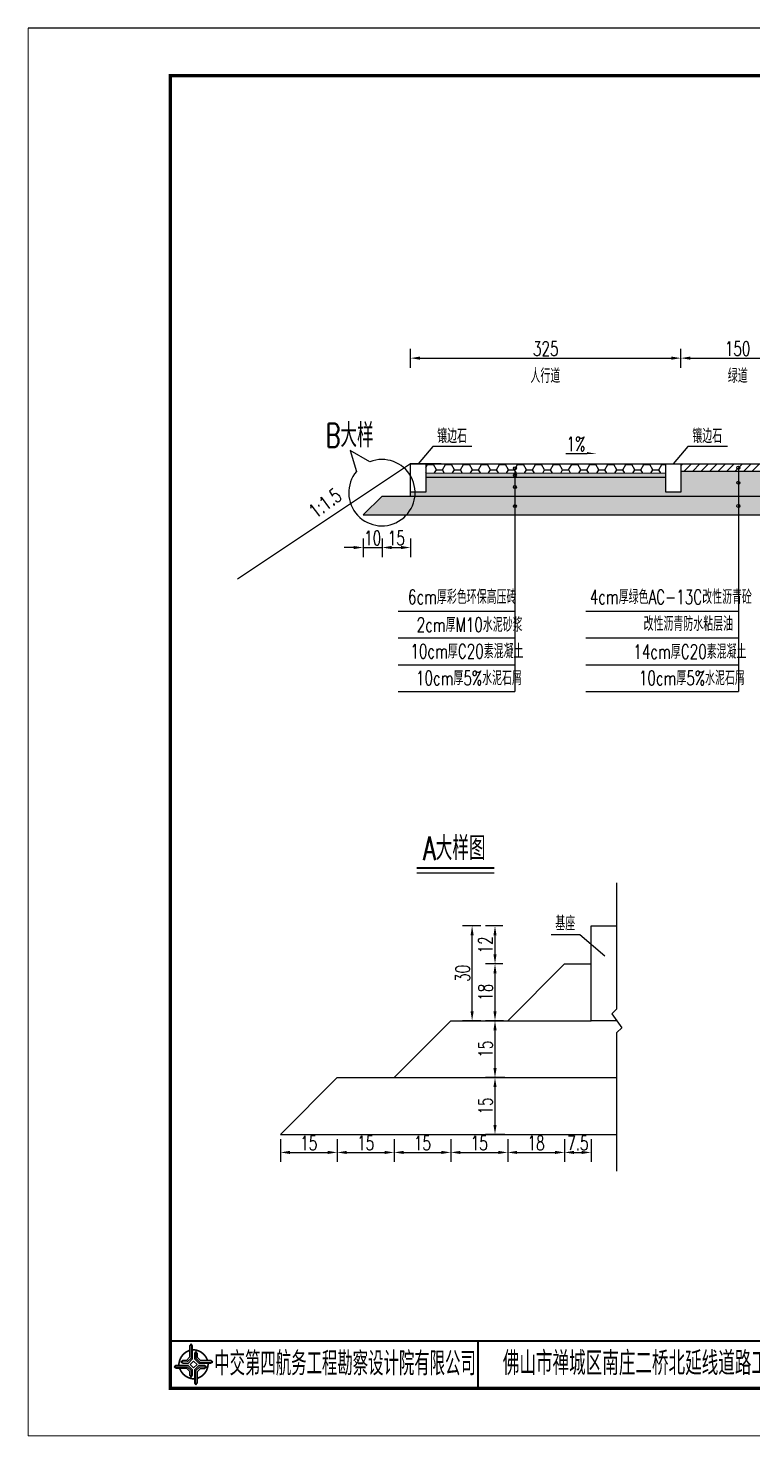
# Model space of a CAD drawing. Extents: x -728 to 112, y -1287 to -990.
# Drawn here: x -728.2 to -575.1, y -1286.8 to -989.8 of the extents above; entities that cross this region are included whole.
import ezdxf
from ezdxf.enums import TextEntityAlignment as Align

# ---------------------------------------------------------------- set-up
doc = ezdxf.new("R2010")
doc.units = 0
doc.header["$LTSCALE"] = 5
doc.header["$PDMODE"] = 32
doc.header["$PDSIZE"] = 0.3
doc.layers.get('0').update_dxf_attribs({"linetype": 'CONTINUOUS'})
doc.layers.get('Defpoints').update_dxf_attribs({"linetype": 'CONTINUOUS'})
for name, color, linetype in [('1', 3, 'CONTINUOUS'), ('YOLLOW', 7, 'CONTINUOUS'), ('图框', 7, 'CONTINUOUS'), ('尺寸标注', 2, 'CONTINUOUS'), ('文字', 7, 'CONTINUOUS'), ('路面结构', 2, 'CONTINUOUS'), ('钢筋', 1, 'CONTINUOUS')]:
    doc.layers.add(name, color=color, linetype=linetype)
doc.layers.add('标注', color=4, linetype='CONTINUOUS', lineweight=15)
doc.styles.get("Standard").update_dxf_attribs({"font": 'simplex1.shx', "width": 0.7, "bigfont": 'hztxt.shx'})
doc.dimstyles.new('比例1：200', dxfattribs={"dimtxt": 3, "dimasz": 2, "dimexe": 2, "dimexo": 1, "dimgap": 0.5, "dimtad": 1, "dimlfac": 20, "dimzin": 13, "dimdsep": 46, "dimtxsty": 'Standard', "dimcen": -0.09, "dimclrd": 256, "dimclre": 256, "dimclrt": 7, "dimaunit": 1, "dimadec": 0, "dimazin": 2, "dimtfac": 0.0005, "dimtix": 1, "dimtmove": 2, "dimatfit": 3, "dimfxl": 0, "dimtolj": 1, "dimtzin": 13, "dimarcsym": 0})

# ---------------------------------------------------------------- blocks, each defined once
blk = doc.blocks.new('*D19')
at = {"layer": 'Defpoints', "color": 0}
for p in [(-590.35, -1059.45), (-647.44, -1062.47), (-590.35, -1062.47)]:
    blk.add_point(p, dxfattribs=at)
at = {"layer": '标注', "lineweight": -2}
for p, q in [((-647.44, -1061.47), (-647.44, -1057.45)), ((-645.44, -1059.45), (-592.35, -1059.45)), ((-590.35, -1061.47), (-590.35, -1057.45))]:
    blk.add_line(p, q, dxfattribs=at)
at = {"layer": '标注'}
for points in [[(-645.44, -1059.12), (-645.44, -1059.78), (-647.44, -1059.45)], [(-592.35, -1059.12), (-592.35, -1059.78), (-590.35, -1059.45)]]:
    blk.add_solid(points, dxfattribs=at)
at = {"layer": '标注', "color": 7, "insert": (-618.89, -1057.45), "char_height": 3, "attachment_point": 5}
blk.add_mtext('\\A1;325', dxfattribs=at)
blk = doc.blocks.new('*D26')
at = {"layer": 'Defpoints', "color": 0}
for p in [(-657.44, -1096.48), (-653.44, -1096.48), (-653.44, -1099.41)]:
    blk.add_point(p, dxfattribs=at)
at = {"layer": '标注', "lineweight": -2}
for p, q in [((-657.44, -1097.48), (-657.44, -1101.41)), ((-653.44, -1097.48), (-653.44, -1101.41)), ((-659.44, -1099.41), (-661.44, -1099.41)), ((-657.44, -1099.41), (-653.44, -1099.41)), ((-651.44, -1099.41), (-649.44, -1099.41))]:
    blk.add_line(p, q, dxfattribs=at)
at = {"layer": '标注'}
for points in [[(-659.44, -1099.08), (-659.44, -1099.74), (-657.44, -1099.41)], [(-651.44, -1099.08), (-651.44, -1099.74), (-653.44, -1099.41)]]:
    blk.add_solid(points, dxfattribs=at)
at = {"layer": '标注', "color": 7, "insert": (-655.44, -1097.41), "char_height": 3, "attachment_point": 5}
blk.add_mtext('\\A1;10', dxfattribs=at)
blk = doc.blocks.new('*D27')
at = {"layer": 'Defpoints', "color": 0}
for p in [(-653.44, -1096.48), (-647.44, -1096.48), (-647.44, -1099.41)]:
    blk.add_point(p, dxfattribs=at)
at = {"layer": '标注', "lineweight": -2}
for p, q in [((-653.44, -1097.48), (-653.44, -1101.41)), ((-647.44, -1097.48), (-647.44, -1101.41)), ((-651.44, -1099.41), (-649.44, -1099.41))]:
    blk.add_line(p, q, dxfattribs=at)
at = {"layer": '标注'}
for points in [[(-651.44, -1099.08), (-651.44, -1099.74), (-653.44, -1099.41)], [(-649.44, -1099.08), (-649.44, -1099.74), (-647.44, -1099.41)]]:
    blk.add_solid(points, dxfattribs=at)
at = {"layer": '标注', "color": 7, "insert": (-650.44, -1097.41), "char_height": 3, "attachment_point": 5}
blk.add_mtext('\\A1;15', dxfattribs=at)
blk = doc.blocks.new('*D31')
at = {"layer": 'Defpoints', "color": 0}
for p in [(-566.38, -1059.45), (-590.35, -1062.47), (-566.38, -1062.47)]:
    blk.add_point(p, dxfattribs=at)
at = {"layer": '标注', "lineweight": -2}
for p, q in [((-590.35, -1061.47), (-590.35, -1057.45)), ((-588.35, -1059.45), (-568.38, -1059.45)), ((-566.38, -1061.47), (-566.38, -1057.45))]:
    blk.add_line(p, q, dxfattribs=at)
at = {"layer": '标注'}
for points in [[(-588.35, -1059.12), (-588.35, -1059.78), (-590.35, -1059.45)], [(-568.38, -1059.12), (-568.38, -1059.78), (-566.38, -1059.45)]]:
    blk.add_solid(points, dxfattribs=at)
at = {"layer": '标注', "color": 7, "insert": (-578.37, -1057.45), "char_height": 3, "attachment_point": 5}
blk.add_mtext('\\A1;150', dxfattribs=at)
blk = doc.blocks.new('tb')
at = {"lineweight": -3}
h = blk.add_hatch(color=256, dxfattribs=at)
h.paths.add_polyline_path([(-1.23, -0.13), (-3.78, -0.14), (-4.14, -0.41), (-1.4, -0.44), (-0.56, -1.24), (-0.54, -2.62), (-0.27, -2.2), (-0.26, -1.06)])
h.paths.add_polyline_path([(0.13, -1.08), (0.14, -3.86), (0.41, -4.26), (0.44, -1.24), (1.25, -0.43), (2.66, -0.43), (2.26, -0.16), (1.07, -0.15)])
h.paths.add_polyline_path([(1.08, 0.3), (3.62, 0.3), (4.02, 0.56), (1.25, 0.57), (0.43, 1.39), (0.43, 2.8), (0.16, 2.41), (0.15, 1.24)])
h.paths.add_polyline_path([(-0.28, 1.21), (-0.28, 3.99), (-0.56, 4.39), (-0.57, 1.41), (-1.38, 0.6), (-2.74, 0.56), (-2.33, 0.3), (-1.2, 0.29)])
for p, q in [((-0.56, 4.39), (-0.57, 1.41)), ((-1.38, 0.6), (-2.74, 0.56)), ((-0.57, 1.41), (-1.38, 0.6)), ((0.43, 2.8), (0.43, 1.39)), ((0.43, 1.39), (1.25, 0.57)), ((1.25, 0.57), (4.02, 0.56)), ((-4.14, -0.41), (-1.4, -0.44)), ((-1.4, -0.44), (-0.56, -1.24)), ((-0.56, -1.24), (-0.54, -2.62)), ((0.41, -4.26), (0.44, -1.24)), ((0.44, -1.24), (1.25, -0.43)), ((1.25, -0.43), (2.66, -0.43))]:
    blk.add_line(p, q, dxfattribs=at)
at = {"lineweight": -3, "const_width": 0.35, "flags": 128}
for points in [[(-0.9, 3.02, 0.324167), (-3.16, -0.14)], [(2.88, 0.92, 0.324403), (-0.24, 3.15)], [(0.75, -2.86, 0.325418), (3.02, 0.26)], [(-2.98, -0.76, 0.322976), (0.14, -2.98)]]:
    blk.add_lwpolyline(points, format="xyb", dxfattribs=at)
at = {"lineweight": -3, "flags": 128}
for points in [[(-0.9, 3.99), (-0.9, 1.58), (-1.53, 0.91), (-2.34, 0.91), (-2.74, 0.56), (-2.33, 0.3), (-1.2, 0.29), (-0.28, 1.21), (-0.28, 3.99), (-0.56, 4.39)], [(-0.04, 0.77), (0.68, 0.04), (-0.04, -0.69), (-0.77, 0.05)], [(3.62, 0.92), (1.43, 0.92), (0.77, 1.54), (0.77, 2.38), (0.43, 2.8), (0.16, 2.41), (0.15, 1.24), (1.08, 0.3), (3.62, 0.3), (4.02, 0.56)], [(-3.73, -0.76), (-1.54, -0.76), (-0.89, -1.39), (-0.89, -2.21), (-0.54, -2.62), (-0.27, -2.2), (-0.26, -1.06), (-1.23, -0.13), (-3.78, -0.14), (-4.14, -0.41)], [(0.75, -3.85), (0.75, -1.43), (1.4, -0.78), (2.26, -0.78), (2.66, -0.43), (2.26, -0.16), (1.07, -0.15), (0.13, -1.08), (0.14, -3.86), (0.41, -4.26)]]:
    blk.add_lwpolyline(points, close=True, dxfattribs=at)
blk = doc.blocks.new('123')
blk.add_lwpolyline([(-308.2, -1286.83), (-308.2, -989.83), (-728.2, -989.83), (-728.2, -1286.83)], close=True)
blk = doc.blocks.new('*D46')
at = {"layer": 'Defpoints', "color": 0}
for p in [(-674.92, -1223.24), (-662.92, -1223.24), (-662.92, -1227.03)]:
    blk.add_point(p, dxfattribs=at)
at = {"layer": '标注', "lineweight": -2}
for p, q in [((-674.92, -1224.24), (-674.92, -1229.03)), ((-662.92, -1224.24), (-662.92, -1229.03)), ((-672.92, -1227.03), (-664.92, -1227.03))]:
    blk.add_line(p, q, dxfattribs=at)
at = {"layer": '标注'}
for points in [[(-672.92, -1226.7), (-672.92, -1227.36), (-674.92, -1227.03)], [(-664.92, -1226.7), (-664.92, -1227.36), (-662.92, -1227.03)]]:
    blk.add_solid(points, dxfattribs=at)
at = {"layer": '标注', "color": 7, "insert": (-668.92, -1225.03), "char_height": 3, "attachment_point": 5}
blk.add_mtext('\\A1;15', dxfattribs=at)
blk = doc.blocks.new('*D47')
at = {"layer": 'Defpoints', "color": 0}
for p in [(-662.92, -1223.24), (-650.92, -1223.24), (-650.92, -1227.03)]:
    blk.add_point(p, dxfattribs=at)
at = {"layer": '标注', "lineweight": -2}
for p, q in [((-662.92, -1224.24), (-662.92, -1229.03)), ((-650.92, -1224.24), (-650.92, -1229.03)), ((-660.92, -1227.03), (-652.92, -1227.03))]:
    blk.add_line(p, q, dxfattribs=at)
at = {"layer": '标注'}
for points in [[(-660.92, -1226.7), (-660.92, -1227.36), (-662.92, -1227.03)], [(-652.92, -1226.7), (-652.92, -1227.36), (-650.92, -1227.03)]]:
    blk.add_solid(points, dxfattribs=at)
at = {"layer": '标注', "color": 7, "insert": (-656.92, -1225.03), "char_height": 3, "attachment_point": 5}
blk.add_mtext('\\A1;15', dxfattribs=at)
blk = doc.blocks.new('*D48')
at = {"layer": 'Defpoints', "color": 0}
for p in [(-650.92, -1223.24), (-638.92, -1223.24), (-638.92, -1227.03)]:
    blk.add_point(p, dxfattribs=at)
at = {"layer": '标注', "lineweight": -2}
for p, q in [((-650.92, -1224.24), (-650.92, -1229.03)), ((-638.92, -1224.24), (-638.92, -1229.03)), ((-648.92, -1227.03), (-640.92, -1227.03))]:
    blk.add_line(p, q, dxfattribs=at)
at = {"layer": '标注'}
for points in [[(-648.92, -1226.7), (-648.92, -1227.36), (-650.92, -1227.03)], [(-640.92, -1226.7), (-640.92, -1227.36), (-638.92, -1227.03)]]:
    blk.add_solid(points, dxfattribs=at)
at = {"layer": '标注', "color": 7, "insert": (-644.92, -1225.03), "char_height": 3, "attachment_point": 5}
blk.add_mtext('\\A1;15', dxfattribs=at)
blk = doc.blocks.new('*D49')
at = {"layer": 'Defpoints', "color": 0}
for p in [(-638.92, -1223.24), (-626.92, -1223.24), (-626.92, -1227.03)]:
    blk.add_point(p, dxfattribs=at)
at = {"layer": '标注', "lineweight": -2}
for p, q in [((-638.92, -1224.24), (-638.92, -1229.03)), ((-626.92, -1224.24), (-626.92, -1229.03)), ((-636.92, -1227.03), (-628.92, -1227.03))]:
    blk.add_line(p, q, dxfattribs=at)
at = {"layer": '标注'}
for points in [[(-636.92, -1226.7), (-636.92, -1227.36), (-638.92, -1227.03)], [(-628.92, -1226.7), (-628.92, -1227.36), (-626.92, -1227.03)]]:
    blk.add_solid(points, dxfattribs=at)
at = {"layer": '标注', "color": 7, "insert": (-632.92, -1225.03), "char_height": 3, "attachment_point": 5}
blk.add_mtext('\\A1;15', dxfattribs=at)
blk = doc.blocks.new('*D50')
at = {"layer": 'Defpoints', "color": 0}
for p in [(-626.92, -1223.24), (-614.92, -1223.24), (-614.92, -1227.03)]:
    blk.add_point(p, dxfattribs=at)
at = {"layer": '标注', "lineweight": -2}
for p, q in [((-626.92, -1224.24), (-626.92, -1229.03)), ((-614.92, -1224.24), (-614.92, -1229.03)), ((-624.92, -1227.03), (-616.92, -1227.03))]:
    blk.add_line(p, q, dxfattribs=at)
at = {"layer": '标注'}
for points in [[(-624.92, -1226.7), (-624.92, -1227.36), (-626.92, -1227.03)], [(-616.92, -1226.7), (-616.92, -1227.36), (-614.92, -1227.03)]]:
    blk.add_solid(points, dxfattribs=at)
at = {"layer": '标注', "color": 7, "insert": (-620.92, -1225.03), "char_height": 3, "attachment_point": 5}
blk.add_mtext('\\A1;18', dxfattribs=at)
blk = doc.blocks.new('*D51')
at = {"layer": 'Defpoints', "color": 0}
for p in [(-614.92, -1223.24), (-609.32, -1223.24), (-609.32, -1227.03)]:
    blk.add_point(p, dxfattribs=at)
at = {"layer": '标注', "lineweight": -2}
for p, q in [((-614.92, -1224.24), (-614.92, -1229.03)), ((-609.32, -1224.24), (-609.32, -1229.03)), ((-612.92, -1227.03), (-611.32, -1227.03))]:
    blk.add_line(p, q, dxfattribs=at)
at = {"layer": '标注'}
for points in [[(-612.92, -1226.7), (-612.92, -1227.36), (-614.92, -1227.03)], [(-611.32, -1226.7), (-611.32, -1227.36), (-609.32, -1227.03)]]:
    blk.add_solid(points, dxfattribs=at)
at = {"layer": '标注', "color": 7, "insert": (-612.12, -1225.03), "char_height": 3, "attachment_point": 5}
blk.add_mtext('\\A1;7.5', dxfattribs=at)
blk = doc.blocks.new('*D52')
at = {"layer": 'Defpoints', "color": 0}
for p in [(-629.6, -1211.24), (-626.52, -1211.24), (-626.52, -1223.24)]:
    blk.add_point(p, dxfattribs=at)
at = {"layer": '标注', "lineweight": -2}
for p, q in [((-627.52, -1211.24), (-631.6, -1211.24)), ((-629.6, -1221.24), (-629.6, -1213.24)), ((-627.52, -1223.24), (-631.6, -1223.24))]:
    blk.add_line(p, q, dxfattribs=at)
at = {"layer": '标注'}
for points in [[(-629.93, -1213.24), (-629.27, -1213.24), (-629.6, -1211.24)], [(-629.93, -1221.24), (-629.27, -1221.24), (-629.6, -1223.24)]]:
    blk.add_solid(points, dxfattribs=at)
at = {"layer": '标注', "color": 7, "insert": (-631.6, -1217.24), "char_height": 3, "attachment_point": 5, "rotation": 90}
blk.add_mtext('\\A1;15', dxfattribs=at)
blk = doc.blocks.new('*D53')
at = {"layer": 'Defpoints', "color": 0}
for p in [(-629.6, -1199.24), (-626.79, -1199.24), (-626.79, -1211.24)]:
    blk.add_point(p, dxfattribs=at)
at = {"layer": '标注', "lineweight": -2}
for p, q in [((-627.79, -1199.24), (-631.6, -1199.24)), ((-629.6, -1209.24), (-629.6, -1201.24)), ((-627.79, -1211.24), (-631.6, -1211.24))]:
    blk.add_line(p, q, dxfattribs=at)
at = {"layer": '标注'}
for points in [[(-629.93, -1201.24), (-629.27, -1201.24), (-629.6, -1199.24)], [(-629.93, -1209.24), (-629.27, -1209.24), (-629.6, -1211.24)]]:
    blk.add_solid(points, dxfattribs=at)
at = {"layer": '标注', "color": 7, "insert": (-631.6, -1205.24), "char_height": 3, "attachment_point": 5, "rotation": 90}
blk.add_mtext('\\A1;15', dxfattribs=at)
blk = doc.blocks.new('*D54')
at = {"layer": 'Defpoints', "color": 0}
for p in [(-629.6, -1187.24), (-626.92, -1187.24), (-626.92, -1199.24)]:
    blk.add_point(p, dxfattribs=at)
at = {"layer": '标注', "lineweight": -2}
for p, q in [((-627.92, -1187.24), (-631.6, -1187.24)), ((-629.6, -1197.24), (-629.6, -1189.24)), ((-627.92, -1199.24), (-631.6, -1199.24))]:
    blk.add_line(p, q, dxfattribs=at)
at = {"layer": '标注'}
for points in [[(-629.93, -1189.24), (-629.27, -1189.24), (-629.6, -1187.24)], [(-629.93, -1197.24), (-629.27, -1197.24), (-629.6, -1199.24)]]:
    blk.add_solid(points, dxfattribs=at)
at = {"layer": '标注', "color": 7, "insert": (-631.6, -1193.24), "char_height": 3, "attachment_point": 5, "rotation": 90}
blk.add_mtext('\\A1;18', dxfattribs=at)
blk = doc.blocks.new('*D55')
at = {"layer": 'Defpoints', "color": 0}
for p in [(-629.6, -1179.24), (-626.92, -1179.24), (-626.92, -1187.24)]:
    blk.add_point(p, dxfattribs=at)
at = {"layer": '标注', "lineweight": -2}
for p, q in [((-627.92, -1179.24), (-631.6, -1179.24)), ((-629.6, -1185.24), (-629.6, -1181.24)), ((-627.92, -1187.24), (-631.6, -1187.24))]:
    blk.add_line(p, q, dxfattribs=at)
at = {"layer": '标注'}
for points in [[(-629.93, -1181.24), (-629.27, -1181.24), (-629.6, -1179.24)], [(-629.93, -1185.24), (-629.27, -1185.24), (-629.6, -1187.24)]]:
    blk.add_solid(points, dxfattribs=at)
at = {"layer": '标注', "color": 7, "insert": (-631.6, -1183.24), "char_height": 3, "attachment_point": 5, "rotation": 90}
blk.add_mtext('\\A1;12', dxfattribs=at)
blk = doc.blocks.new('*D56')
at = {"layer": 'Defpoints', "color": 0}
for p in [(-634.44, -1179.24), (-631.6, -1179.24), (-631.6, -1199.24)]:
    blk.add_point(p, dxfattribs=at)
at = {"layer": '标注', "lineweight": -2}
for p, q in [((-632.6, -1179.24), (-636.44, -1179.24)), ((-634.44, -1197.24), (-634.44, -1181.24)), ((-632.6, -1199.24), (-636.44, -1199.24))]:
    blk.add_line(p, q, dxfattribs=at)
at = {"layer": '标注'}
for points in [[(-634.77, -1181.24), (-634.1, -1181.24), (-634.44, -1179.24)], [(-634.77, -1197.24), (-634.1, -1197.24), (-634.44, -1199.24)]]:
    blk.add_solid(points, dxfattribs=at)
at = {"layer": '标注', "color": 7, "insert": (-636.44, -1189.24), "char_height": 3, "attachment_point": 5, "rotation": 90}
blk.add_mtext('\\A1;30', dxfattribs=at)

msp = doc.modelspace()

# ---------------------------------------------------------------- hatches: boundary and pattern name
at = {"layer": '尺寸标注'}
h = msp.add_hatch(dxfattribs=at)
h.set_pattern_fill('AR-CONC', color=256, scale=0.016, style=0)
h.set_pattern_definition([(50, (3e-08, -39.2318), (2.9149547, -0.2550254), [0.3048, -3.3528]), (355, (3e-08, -39.2318), (-0.563885, 3.056906), [0.24384, -2.68224]), (100.451, (0.243, -39.253), (2.35108, 2.801867), [0.25904, -2.84944]), (46.1842, (3e-08, -38.419), (4.337265, -0.672677), [0.4572, -5.0292]), (96.6356, (0.3614, -38.475), (3.798468, 3.958809), [0.38856, -4.27416]), (351.184, (3e-08, -38.419), (3.798474, 3.958802), [0.36576, -4.02336]), (21, (0.4064, -38.6222), (2.425838, -1.6362483), [0.3048, -3.3528]), (326, (0.4064, -38.6222), (0.9888325, 2.9470075), [0.24384, -2.68224]), (71.4514, (0.6086, -38.7585), (3.414664, 1.310766), [0.25904, -2.84944]), (37.5, (3e-08, -39.2318), (0.04941765, 1.3528806), [0, -2.649728, 0, -2.72288, 0, -2.6924]), (7.5, (3e-08, -39.2318), (1.0691146, 1.6028892), [0, -1.552448, 0, -2.588768, 0, -1.02616]), (327.5, (-0.9063, -39.2318), (2.1694495, -0.0916599), [0, -1.016, 0, -3.16992, 0, -4.20624]), (317.5, (-1.3127, -39.2318), (2.370067, 0.406824), [0, -1.3208, 0, -2.105152, 0, -2.98704])])
h.paths.add_polyline_path([(-647.43632, -1087.73687), (-647.43632, -1088.53687), (-566.38499, -1088.53687), (-566.38499, -1083.27331), (-590.35026, -1083.27331), (-590.35026, -1087.73687), (-593.55026, -1087.73687), (-593.55026, -1084.53687), (-644.23632, -1084.53687), (-644.23632, -1087.73687)])
h = msp.add_hatch(dxfattribs=at)
h.set_pattern_fill('HONEY', color=256, scale=0.4, style=0)
h.set_pattern_definition([(0, (3e-08, -39.2318), (1.905, 1.099852), [1.27, -2.54]), (120, (3e-08, -39.2318), (-1.9049998, 1.0998524), [1.27, -2.54]), (60, (3e-08, -39.2318), (2e-07, 2.1997044), [-2.54, 1.27])])
edge = h.paths.add_edge_path()
edge.add_line((-644.23632, -1081.73687), (-644.2394, -1083.6555))
edge.add_line((-644.2394, -1083.6555), (-593.55026, -1083.73687))
edge.add_line((-593.55026, -1083.73687), (-593.55026, -1081.73687))
edge.add_line((-593.55026, -1081.73687), (-644.12995, -1081.73687))
h = msp.add_hatch(dxfattribs=at)
h.set_pattern_fill('ANSI31', color=3, scale=0.4, style=0)
h.set_pattern_definition([(45, (3e-08, -39.2318), (-0.8980256, 0.8980256), [])])
h.paths.add_polyline_path([(-590.35026, -1081.73687), (-590.35026, -1083.27331), (-566.38499, -1083.27331), (-566.38499, -1081.73687)])
at = {"layer": '路面结构', "linetype": 'Continuous'}
h = msp.add_hatch(dxfattribs=at)
h.set_pattern_fill('AR-SAND', color=256, scale=0.02, style=0)
h.set_pattern_definition([(37.5, (3e-08, -39.2318), (-0.03200063, 0.9788265), [0, -0.77216, 0, -0.8636, 0, -0.8255]), (7.5, (3e-08, -39.2318), (0.8990466, 1.4336502), [0, -0.41656, 0, -0.69596, 0, -0.2667]), (327.5, (-0.6248, -39.2318), (1.58198474, 0.00287437), [0, -0.254, 0, -0.9144, 0, -1.1938]), (317.5, (-0.6248, -39.2318), (1.5271129, 0.4458586), [0, -0.127, 0, -0.59944, 0, -0.6858])])
edge = h.paths.add_edge_path()
edge.add_line((-644.23632, -1083.6555), (-644.23632, -1084.53687))
edge.add_line((-644.23632, -1084.53687), (-593.55026, -1084.53687))
edge.add_line((-593.55026, -1084.53687), (-593.54897, -1083.73687))
edge.add_line((-593.54897, -1083.73687), (-644.23632, -1083.73687))
h = msp.add_hatch(dxfattribs=at)
h.set_pattern_fill('AR-SAND', color=256, scale=0.03, style=0)
h.set_pattern_definition([(37.5, (3e-08, -39.2318), (-0.0480009, 1.4682397), [0, -1.15824, 0, -1.2954, 0, -1.23825]), (7.5, (3e-08, -39.2318), (1.34857, 2.1504753), [0, -0.62484, 0, -1.04394, 0, -0.40005]), (327.5, (-0.9373, -39.2318), (2.3729771, 0.0043116), [0, -0.381, 0, -1.3716, 0, -1.7907]), (317.5, (-0.9373, -39.2318), (2.2906694, 0.668788), [0, -0.1905, 0, -0.89916, 0, -1.0287])])
h.paths.add_polyline_path([(-653.43632, -1088.53687), (-657.43632, -1092.53687), (-549.58499, -1092.53687), (-553.58499, -1088.53687)])

# ---------------------------------------------------------------- linework, layer by layer
at = {"color": 0}
msp.add_line((-308.20035, -989.82642), (-728.20035, -989.82642), dxfattribs=at)
msp.add_line((-308.20035, -989.82642), (-728.20035, -989.82642), dxfattribs=at)
at = {"color": 1, "linetype": 'Continuous'}
for p, q in [((-647.43632, -1081.73687), (-683.98491, -1106.10259)), ((-640.9526, -1081.73687), (-647.43632, -1081.73687))]:
    msp.add_line(p, q, dxfattribs=at)
at = {"color": 0}
msp.add_lwpolyline([(-610.17147, -1079.46362, 0.4, 0, 0), (-608.17147, -1079.66362, 0, 0, 0)], format="xyseb", dxfattribs=at)
at = {"layer": '1', "color": 1, "linetype": 'Continuous'}
for p, q in [((-653.43632, -1088.53687), (-647.43632, -1088.53687)), ((-647.43632, -1088.53687), (-647.43632, -1087.73687))]:
    msp.add_line(p, q, dxfattribs=at)
for points in [[(-647.43632, -1081.73687), (-644.23632, -1081.73687), (-644.23632, -1087.73687), (-647.43632, -1087.73687), (-647.43632, -1081.73687)], [(-593.55026, -1081.73687), (-590.35026, -1081.73687), (-590.35026, -1087.73687), (-593.55026, -1087.73687), (-593.55026, -1081.73687)]]:
    msp.add_lwpolyline(points, dxfattribs=at)
at = {"layer": 'YOLLOW', "color": 0}
for p, q in [((-625.40916, -1082.69233), (-625.40916, -1129.80967)), ((-578.20483, -1082.56072), (-578.20483, -1129.80967)), ((-650.02208, -1112.82417), (-625.40916, -1112.82417)), ((-610.4321, -1112.82417), (-578.20483, -1112.82417)), ((-610.4321, -1118.48601), (-578.20483, -1118.48601)), ((-650.02208, -1124.14784), (-625.40916, -1124.14784)), ((-650.02208, -1129.80967), (-625.40916, -1129.80967)), ((-610.4321, -1129.80967), (-578.20483, -1129.80967))]:
    msp.add_line(p, q, dxfattribs=at)
at = {"layer": 'YOLLOW'}
msp.add_line((-646.13839, -1168.04075), (-629.77467, -1168.04075), dxfattribs=at)
at = {"layer": 'YOLLOW', "const_width": 0.4}
msp.add_lwpolyline([(-646.13839, -1167.04075), (-629.77467, -1167.04075)], dxfattribs=at)
at = {"layer": '图框', "color": 3}
for p, q in [((-644.23632, -1083.6555), (-593.55026, -1083.73687)), ((-593.55026, -1081.73687), (-566.38499, -1081.73687)), ((-590.35026, -1083.27331), (-566.38499, -1083.27331)), ((-644.23632, -1084.53687), (-593.55026, -1084.53687)), ((-630.55683, -1084.53687), (-626.18083, -1084.53687)), ((-653.43632, -1088.53687), (-553.58499, -1088.53687)), ((-647.43632, -1088.53687), (-647.43632, -1087.73687))]:
    msp.add_line(p, q, dxfattribs=at)
at = {"layer": '图框'}
for points, const_width in [([(-318.20035, -999.82642), (-698.20035, -999.82642), (-698.20035, -1276.82642), (-318.20035, -1276.82642), (-318.20035, -999.82642)], 0.7), ([(-698.20035, -1266.82642), (-318.20035, -1266.82642)], 0.4), ([(-633.20035, -1266.82642), (-633.20035, -1276.82642)], 0.4)]:
    msp.add_lwpolyline(points, dxfattribs=dict(at, const_width=const_width))
at = {"layer": '尺寸标注', "color": 0, "linetype": 'Continuous'}
msp.add_line((-610.17147, -1079.66362), (-614.66947, -1079.66362), dxfattribs=at)
at = {"layer": '尺寸标注', "color": 7, "linetype": 'Continuous'}
for p, q in [((-650.02208, -1118.48601), (-625.40916, -1118.48601)), ((-610.4321, -1124.14784), (-578.20483, -1124.14784))]:
    msp.add_line(p, q, dxfattribs=at)
at = {"layer": '尺寸标注', "linetype": 'Continuous', "ltscale": 2}
for p, q in [((-603.87134, -1196.75641), (-603.87134, -1170.16163)), ((-603.87134, -1196.75641), (-604.90233, -1197.76264)), ((-604.90233, -1197.76264), (-602.84035, -1200.72524)), ((-602.84035, -1200.72524), (-603.87134, -1201.73147)), ((-603.87134, -1231.0057), (-603.87134, -1201.73147))]:
    msp.add_line(p, q, dxfattribs=at)
at = {"layer": '尺寸标注', "linetype": 'Continuous'}
for points in [[(-634.5128, -1078.10464), (-642.75246, -1078.10464), (-645.83632, -1081.73687)], [(-580.49529, -1078.10464), (-588.8664, -1078.10464), (-591.95026, -1081.73687)], [(-617.72766, -1181.04888), (-611.66627, -1181.04888), (-606.39883, -1185.58228)]]:
    msp.add_lwpolyline(points, dxfattribs=at)
at = {"layer": '尺寸标注', "color": 1, "linetype": 'Continuous'}
for centre in [(-625.40916, -1082.69001), (-625.40916, -1084.13297), (-578.20483, -1082.55841), (-625.40916, -1086.64312), (-578.20483, -1085.75512), (-625.40916, -1090.67282), (-578.20483, -1090.65415)]:
    msp.add_circle(centre, 0.31689, dxfattribs=at)
at = {"layer": '路面结构', "color": 1}
for p, q in [((-644.12995, -1081.73687), (-593.55026, -1081.73687)), ((-653.43632, -1088.53687), (-657.43632, -1092.53687)), ((-657.43632, -1092.53687), (-549.58499, -1092.53687))]:
    msp.add_line(p, q, dxfattribs=at)
at = {"layer": '路面结构', "color": 0}
for p, q in [((-626.92347, -1199.24394), (-614.92347, -1187.24394)), ((-614.92347, -1187.24394), (-609.32347, -1187.24394)), ((-638.92347, -1199.24394), (-650.92347, -1211.24394)), ((-638.92347, -1199.24394), (-609.32347, -1199.24394)), ((-662.92347, -1211.24394), (-674.92347, -1223.24394)), ((-662.92347, -1211.24394), (-603.87134, -1211.24394)), ((-674.92347, -1223.24394), (-603.87134, -1223.24394))]:
    msp.add_line(p, q, dxfattribs=at)
at = {"layer": '路面结构', "color": 1}
msp.add_lwpolyline([(-603.87134, -1199.24394), (-609.32347, -1199.24394), (-609.32347, -1179.24394), (-603.87134, -1179.24394)], dxfattribs=at)
at = {"layer": '钢筋'}
msp.add_lwpolyline([(-656.00916, -1081.30625), (-660.18382, -1078.91469), (-658.85523, -1083.34753, 7.867369545)], format="xyb", close=True, dxfattribs=at)

# ---------------------------------------------------------------- block references
at = {"layer": '图框', "lineweight": -3}
msp.add_blockref('tb', (-693.20462, -1271.82108), dxfattribs=at)
at = {"layer": '标注'}
msp.add_blockref('123', (0, 0), dxfattribs=at)

# ---------------------------------------------------------------- texts
at = {"layer": '图框'}
for s, width, p in [('中交第四航务工程勘察设计院有限公司', 0.65, (-661.26951, -1271.57798)), ('佛山市禅城区南庄二桥北延线道路工程', 0.7, (-598.20035, -1271.51172))]:
    msp.add_text(s, height=5, dxfattribs=dict(at, width=width)).set_placement(p, align=Align.MIDDLE_CENTER)
at = {"layer": '尺寸标注', "color": 7, "linetype": 'Continuous', "width": 0.7}
for s, height, p in [('人行道', 3, (-618.96086, -1064.68861)), ('绿道', 3, (-578.33298, -1064.68861)), ('B大样', 5, (-660.3119, -1078.23824)), ('镶边石', 3, (-638.6674, -1077.37919)), ('镶边石', 3, (-584.78134, -1077.37919)), ('基座', 3, (-614.75964, -1180.1899))]:
    msp.add_text(s, height=height, dxfattribs=at).set_placement(p, align=Align.CENTER)
for s, p in [('1%', (-614.48605, -1079.06176)), ('6cm厚彩色环保高压砖', (-647.98534, -1111.33231)), ('4cm厚绿色AC-13C改性沥青砼', (-609.59672, -1111.33231)), ('改性沥青防水粘层油', (-598.22197, -1117.00165)), ('2cm厚M10水泥砂浆', (-646.15289, -1117.20087)), ('10cm厚C20素混凝土 ', (-647.48092, -1122.78508)), ('14cm厚C20素混凝土 ', (-600.39777, -1122.86271)), ('10cm厚5%%%水泥石屑', (-646.29509, -1128.44691)), ('10cm厚5%%%水泥石屑', (-599.22039, -1128.44691))]:
    msp.add_text(s, height=3, dxfattribs=at).set_placement(p)
at = {"layer": '尺寸标注', "color": 0, "width": 0.7}
msp.add_text('1:1.5', height=3, rotation=36.5555571, dxfattribs=at).set_placement((-667.4923, -1093.39963))
at = {"layer": '文字', "width": 0.7}
msp.add_text('A大样图', height=5, dxfattribs=at).set_placement((-638.20448, -1162.86219), align=Align.MIDDLE_CENTER)

# ---------------------------------------------------------------- dimensions: what is measured, and where the dimension line sits
at = {"layer": '标注'}
for base, p1, p2, text, picture, middle in [((-590.35026, -1059.45073), (-647.43632, -1062.46713), (-590.35026, -1062.46713), '325', '*D19', (-618.89329, -1057.45073)), ((-566.38499, -1059.45073), (-590.35026, -1062.46713), (-566.38499, -1062.46713), '150', '*D31', (-578.36762, -1057.45073)), ((-653.43632, -1099.41147), (-657.43632, -1096.48436), (-653.43632, -1096.48436), '10', '*D26', (-655.43632, -1097.41147)), ((-647.43632, -1099.41147), (-653.43632, -1096.48436), (-647.43632, -1096.48436), '15', '*D27', (-650.43632, -1097.41147))]:
    dim = msp.add_linear_dim(base=base, p1=p1, p2=p2, text=text, dimstyle='比例1：200', override={"dimtxsty": 'Standard'}, dxfattribs=at)
    dim.commit()
    dim.dimension.update_dxf_attribs({"geometry": picture, "text_midpoint": middle})
for base, p1, p2, text, picture, middle in [((-634.43608, -1179.24394), (-631.5996, -1199.24394), (-631.5996, -1179.24394), '30', '*D56', (-636.43608, -1189.24394)), ((-629.5996, -1179.24394), (-626.92347, -1187.24394), (-626.92347, -1179.24394), '12', '*D55', (-631.5996, -1183.24394)), ((-629.5996, -1187.24394), (-626.92347, -1199.24394), (-626.92347, -1187.24394), '18', '*D54', (-631.5996, -1193.24394)), ((-629.5996, -1199.24394), (-626.79073, -1211.24394), (-626.79073, -1199.24394), '15', '*D53', (-631.5996, -1205.24394)), ((-629.5996, -1211.24394), (-626.51798, -1223.24394), (-626.51798, -1211.24394), '15', '*D52', (-631.5996, -1217.24394))]:
    dim = msp.add_linear_dim(base=base, p1=p1, p2=p2, angle=90, text=text, dimstyle='比例1：200', dxfattribs=at)
    dim.commit()
    dim.dimension.update_dxf_attribs({"geometry": picture, "text_midpoint": middle})
for base, p1, p2, text, picture, middle in [((-662.92347, -1227.02928), (-674.92347, -1223.24394), (-662.92347, -1223.24394), '15', '*D46', (-668.92347, -1225.02928)), ((-650.92347, -1227.02928), (-662.92347, -1223.24394), (-650.92347, -1223.24394), '15', '*D47', (-656.92347, -1225.02928)), ((-638.92347, -1227.02928), (-650.92347, -1223.24394), (-638.92347, -1223.24394), '15', '*D48', (-644.92347, -1225.02928)), ((-626.92347, -1227.02928), (-638.92347, -1223.24394), (-626.92347, -1223.24394), '15', '*D49', (-632.92347, -1225.02928)), ((-614.92347, -1227.02928), (-626.92347, -1223.24394), (-614.92347, -1223.24394), '18', '*D50', (-620.92347, -1225.02928)), ((-609.32347, -1227.02928), (-614.92347, -1223.24394), (-609.32347, -1223.24394), '7.5', '*D51', (-612.12347, -1225.02928))]:
    dim = msp.add_linear_dim(base=base, p1=p1, p2=p2, text=text, dimstyle='比例1：200', dxfattribs=at)
    dim.commit()
    dim.dimension.update_dxf_attribs({"geometry": picture, "text_midpoint": middle})

doc.saveas('drawing.dxf')
